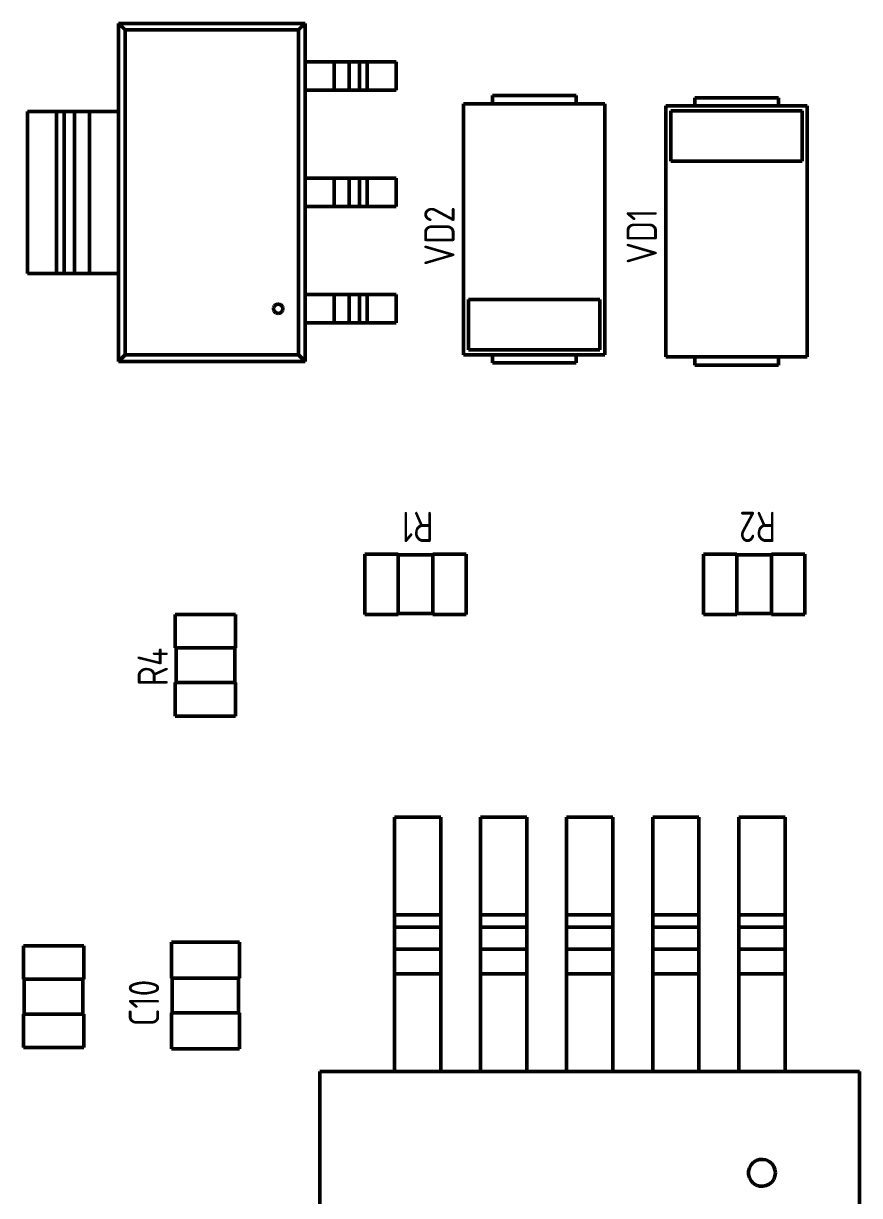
# Paper-space layout 'Layout1' of a CAD drawing. Extents: x -70 to 840, y -1 to 593.
# Drawn here: x 283.26 to 316.32, y 355.55 to 401.89 of the extents above; entities that cross this region are included whole.
import ezdxf

# ---------------------------------------------------------------- set-up
doc = ezdxf.new("R2010")
doc.units = 0
doc.header["$MEASUREMENT"] = 0
doc.layers.add('Основная', color=7, linetype='CONTINUOUS', lineweight=50)
doc.styles.add('GOST type A0', font='', dxfattribs={"oblique": 15, "height": 3.5})
doc.styles.get('GOST type A0').set_extended_font_data('GOST type A')

psp = doc.layouts.get("Layout1")

# ---------------------------------------------------------------- linework, layer by layer
at = {"layer": 'Основная'}
for p, q in [((294.394, 401.889), (287.026, 401.889)), ((287.026, 401.889), (287.026, 398.409)), ((287.026, 388.529), (287.026, 401.889)), ((287.282, 401.635), (287.026, 401.889)), ((294.394, 401.889), (287.026, 401.889)), ((294.394, 401.889), (287.026, 401.889)), ((287.026, 401.889), (287.026, 398.409)), ((287.026, 388.529), (287.026, 401.889)), ((287.282, 401.635), (287.026, 401.889)), ((294.394, 401.889), (287.026, 401.889)), ((294.138, 401.635), (294.394, 401.889)), ((294.138, 401.635), (294.394, 401.889)), ((294.394, 400.365), (294.394, 401.889)), ((294.394, 388.529), (294.394, 401.889)), ((294.394, 400.365), (294.394, 401.889)), ((294.394, 388.529), (294.394, 401.889)), ((287.282, 388.783), (287.282, 401.635)), ((294.138, 401.635), (287.282, 401.635)), ((287.282, 388.783), (287.282, 401.635)), ((294.138, 401.635), (287.282, 401.635)), ((294.138, 388.783), (294.138, 401.635)), ((294.138, 388.783), (294.138, 401.635)), ((298, 400.365), (294.394, 400.365)), ((294.394, 400.365), (295.546, 400.365)), ((298, 400.365), (294.394, 400.365)), ((294.394, 400.365), (295.546, 400.365)), ((295.546, 400.365), (295.704, 400.365)), ((295.546, 399.247), (295.546, 400.365)), ((295.546, 400.365), (295.704, 400.365)), ((295.546, 399.247), (295.546, 400.365)), ((295.704, 400.365), (295.85, 400.365)), ((295.704, 400.365), (295.85, 400.365)), ((295.85, 400.365), (295.976, 400.365)), ((295.85, 400.365), (295.976, 400.365)), ((295.976, 400.365), (296.074, 400.365)), ((295.976, 400.365), (296.074, 400.365)), ((296.074, 400.365), (296.134, 400.365)), ((296.074, 400.365), (296.134, 400.365)), ((296.552, 400.365), (296.134, 400.365)), ((296.134, 399.247), (296.134, 400.365)), ((296.552, 400.365), (296.134, 400.365)), ((296.134, 399.247), (296.134, 400.365)), ((296.552, 400.365), (296.582, 400.365)), ((296.552, 399.247), (296.552, 400.365)), ((296.552, 400.365), (296.582, 400.365)), ((296.552, 399.247), (296.552, 400.365)), ((296.582, 400.365), (296.63, 400.365)), ((296.582, 400.365), (296.63, 400.365)), ((296.63, 400.365), (296.694, 400.365)), ((296.63, 400.365), (296.694, 400.365)), ((296.694, 400.365), (296.768, 400.365)), ((296.694, 400.365), (296.768, 400.365)), ((296.768, 400.365), (296.846, 400.365)), ((296.768, 400.365), (296.846, 400.365)), ((296.846, 400.365), (298, 400.365)), ((296.846, 399.247), (296.846, 400.365)), ((296.846, 400.365), (298, 400.365)), ((296.846, 399.247), (296.846, 400.365)), ((298, 399.247), (298, 400.365)), ((298, 399.247), (298, 400.365)), ((298, 399.247), (298, 400.365)), ((298, 399.247), (298, 400.365)), ((294.394, 395.767), (294.394, 399.247)), ((294.394, 399.247), (298, 399.247)), ((294.394, 399.247), (295.546, 399.247)), ((294.394, 395.767), (294.394, 399.247)), ((294.394, 399.247), (298, 399.247)), ((294.394, 399.247), (295.546, 399.247)), ((295.546, 399.247), (295.704, 399.247)), ((295.546, 399.247), (295.704, 399.247)), ((295.704, 399.247), (295.85, 399.247)), ((295.704, 399.247), (295.85, 399.247)), ((295.85, 399.247), (295.976, 399.247)), ((295.85, 399.247), (295.976, 399.247)), ((295.976, 399.247), (296.074, 399.247)), ((295.976, 399.247), (296.074, 399.247)), ((296.074, 399.247), (296.134, 399.247)), ((296.074, 399.247), (296.134, 399.247)), ((296.552, 399.247), (296.134, 399.247)), ((296.552, 399.247), (296.134, 399.247)), ((296.552, 399.247), (296.582, 399.247)), ((296.552, 399.247), (296.582, 399.247)), ((296.582, 399.247), (296.63, 399.247)), ((296.582, 399.247), (296.63, 399.247)), ((296.63, 399.247), (296.694, 399.247)), ((296.63, 399.247), (296.694, 399.247)), ((296.694, 399.247), (296.768, 399.247)), ((296.694, 399.247), (296.768, 399.247)), ((296.768, 399.247), (296.846, 399.247)), ((296.768, 399.247), (296.846, 399.247)), ((296.846, 399.247), (298, 399.247)), ((296.846, 399.247), (298, 399.247)), ((305.108, 399.034), (301.804, 399.034)), ((301.804, 399.034), (301.804, 398.716)), ((301.804, 399.034), (305.108, 399.034)), ((301.804, 398.716), (301.804, 399.034)), ((305.108, 399.034), (301.804, 399.034)), ((301.804, 399.034), (301.804, 398.716)), ((301.804, 399.034), (305.108, 399.034)), ((301.804, 398.716), (301.804, 399.034)), ((305.108, 398.716), (305.108, 399.034)), ((305.108, 398.716), (305.108, 399.034)), ((305.108, 398.716), (305.108, 399.034)), ((305.108, 398.716), (305.108, 399.034)), ((301.804, 398.716), (300.662, 398.716)), ((300.662, 398.716), (300.662, 388.784)), ((300.662, 388.784), (300.662, 398.716)), ((306.25, 398.716), (300.662, 398.716)), ((301.804, 398.716), (300.662, 398.716)), ((300.662, 398.716), (300.662, 388.784)), ((300.662, 388.784), (300.662, 398.716)), ((306.25, 398.716), (300.662, 398.716)), ((306.25, 398.716), (305.108, 398.716)), ((306.25, 398.716), (305.108, 398.716)), ((306.25, 388.784), (306.25, 398.716)), ((306.25, 388.784), (306.25, 398.716)), ((306.25, 388.784), (306.25, 398.716)), ((306.25, 388.784), (306.25, 398.716)), ((309.804, 398.634), (308.662, 398.634)), ((308.662, 398.634), (308.662, 388.702)), ((308.662, 398.634), (314.25, 398.634)), ((308.662, 398.634), (308.662, 388.702)), ((309.804, 398.634), (308.662, 398.634)), ((308.662, 398.634), (308.662, 388.702)), ((308.662, 398.634), (314.25, 398.634)), ((308.662, 398.634), (308.662, 388.702)), ((313.108, 398.952), (309.804, 398.952)), ((309.804, 398.952), (309.804, 398.634)), ((313.108, 398.952), (309.804, 398.952)), ((309.804, 398.952), (309.804, 398.634)), ((313.108, 398.952), (309.804, 398.952)), ((309.804, 398.952), (309.804, 398.634)), ((313.108, 398.952), (309.804, 398.952)), ((309.804, 398.952), (309.804, 398.634)), ((313.108, 398.634), (313.108, 398.952)), ((313.108, 398.952), (313.108, 398.634)), ((313.108, 398.634), (313.108, 398.952)), ((313.108, 398.952), (313.108, 398.634)), ((314.25, 398.634), (313.108, 398.634)), ((314.25, 398.634), (313.108, 398.634)), ((314.25, 388.702), (314.25, 398.634)), ((314.25, 398.634), (314.25, 388.702)), ((314.25, 388.702), (314.25, 398.634)), ((314.25, 398.634), (314.25, 388.702)), ((287.026, 398.409), (283.42, 398.409)), ((283.42, 398.409), (283.42, 392.009)), ((284.574, 398.409), (283.42, 398.409)), ((283.42, 392.009), (283.42, 398.409)), ((287.026, 398.409), (283.42, 398.409)), ((283.42, 398.409), (283.42, 392.009)), ((284.574, 398.409), (283.42, 398.409)), ((283.42, 392.009), (283.42, 398.409)), ((284.574, 398.409), (284.652, 398.409)), ((284.574, 392.009), (284.574, 398.409)), ((284.574, 398.409), (284.652, 398.409)), ((284.574, 392.009), (284.574, 398.409)), ((284.652, 398.409), (284.726, 398.409)), ((284.652, 398.409), (284.726, 398.409)), ((284.726, 398.409), (284.788, 398.409)), ((284.726, 398.409), (284.788, 398.409)), ((284.788, 398.409), (284.838, 398.409)), ((284.788, 398.409), (284.838, 398.409)), ((284.838, 398.409), (284.868, 398.409)), ((284.838, 398.409), (284.868, 398.409)), ((284.868, 398.409), (285.286, 398.409)), ((284.868, 392.009), (284.868, 398.409)), ((284.868, 398.409), (285.286, 398.409)), ((284.868, 392.009), (284.868, 398.409)), ((285.286, 398.409), (285.346, 398.409)), ((285.286, 392.009), (285.286, 398.409)), ((285.286, 398.409), (285.346, 398.409)), ((285.286, 392.009), (285.286, 398.409)), ((285.346, 398.409), (285.442, 398.409)), ((285.346, 398.409), (285.442, 398.409)), ((285.442, 398.409), (285.57, 398.409)), ((285.442, 398.409), (285.57, 398.409)), ((285.57, 398.409), (285.716, 398.409)), ((285.57, 398.409), (285.716, 398.409)), ((285.716, 398.409), (285.874, 398.409)), ((285.716, 398.409), (285.874, 398.409)), ((287.026, 398.409), (285.874, 398.409)), ((285.874, 392.009), (285.874, 398.409)), ((287.026, 398.409), (285.874, 398.409)), ((285.874, 392.009), (285.874, 398.409)), ((308.86, 398.436), (314.052, 398.436)), ((308.86, 398.436), (308.86, 396.448)), ((308.86, 398.436), (314.052, 398.436)), ((308.86, 398.436), (308.86, 396.448)), ((314.052, 398.436), (314.052, 396.448)), ((314.052, 398.436), (314.052, 396.448)), ((308.86, 396.448), (314.052, 396.448)), ((308.86, 396.448), (314.052, 396.448)), ((298, 395.767), (294.394, 395.767)), ((295.546, 395.767), (294.394, 395.767)), ((298, 395.767), (294.394, 395.767)), ((295.546, 395.767), (294.394, 395.767)), ((295.546, 395.767), (295.704, 395.767)), ((295.546, 394.651), (295.546, 395.767)), ((295.546, 395.767), (295.704, 395.767)), ((295.546, 394.651), (295.546, 395.767)), ((295.704, 395.767), (295.85, 395.767)), ((295.704, 395.767), (295.85, 395.767)), ((295.976, 395.767), (295.85, 395.767)), ((295.976, 395.767), (295.85, 395.767)), ((295.976, 395.767), (296.074, 395.767)), ((295.976, 395.767), (296.074, 395.767)), ((296.074, 395.767), (296.134, 395.767)), ((296.074, 395.767), (296.134, 395.767)), ((296.552, 395.767), (296.134, 395.767)), ((296.134, 394.651), (296.134, 395.767)), ((296.552, 395.767), (296.134, 395.767)), ((296.134, 394.651), (296.134, 395.767)), ((296.552, 395.767), (296.582, 395.767)), ((296.552, 394.651), (296.552, 395.767)), ((296.552, 395.767), (296.582, 395.767)), ((296.552, 394.651), (296.552, 395.767)), ((296.582, 395.767), (296.63, 395.767)), ((296.582, 395.767), (296.63, 395.767)), ((296.63, 395.767), (296.694, 395.767)), ((296.63, 395.767), (296.694, 395.767)), ((296.694, 395.767), (296.768, 395.767)), ((296.694, 395.767), (296.768, 395.767)), ((296.846, 395.767), (296.768, 395.767)), ((296.846, 395.767), (296.768, 395.767)), ((298, 395.767), (296.846, 395.767)), ((296.846, 394.651), (296.846, 395.767)), ((298, 395.767), (296.846, 395.767)), ((296.846, 394.651), (296.846, 395.767)), ((298, 394.651), (298, 395.767)), ((298, 394.651), (298, 395.767)), ((298, 394.651), (298, 395.767)), ((298, 394.651), (298, 395.767)), ((294.394, 391.171), (294.394, 394.651)), ((294.394, 394.651), (298, 394.651)), ((295.546, 394.651), (294.394, 394.651)), ((294.394, 391.171), (294.394, 394.651)), ((294.394, 394.651), (298, 394.651)), ((295.546, 394.651), (294.394, 394.651)), ((295.546, 394.651), (295.704, 394.651)), ((295.546, 394.651), (295.704, 394.651)), ((295.704, 394.651), (295.85, 394.651)), ((295.704, 394.651), (295.85, 394.651)), ((295.976, 394.651), (295.85, 394.651)), ((295.976, 394.651), (295.85, 394.651)), ((295.976, 394.651), (296.074, 394.651)), ((295.976, 394.651), (296.074, 394.651)), ((296.074, 394.651), (296.134, 394.651)), ((296.074, 394.651), (296.134, 394.651)), ((296.552, 394.651), (296.134, 394.651)), ((296.552, 394.651), (296.134, 394.651)), ((296.552, 394.651), (296.582, 394.651)), ((296.552, 394.651), (296.582, 394.651)), ((296.582, 394.651), (296.63, 394.651)), ((296.582, 394.651), (296.63, 394.651)), ((296.63, 394.651), (296.694, 394.651)), ((296.63, 394.651), (296.694, 394.651)), ((296.694, 394.651), (296.768, 394.651)), ((296.694, 394.651), (296.768, 394.651)), ((296.846, 394.651), (296.768, 394.651)), ((296.846, 394.651), (296.768, 394.651)), ((298, 394.651), (296.846, 394.651)), ((298, 394.651), (296.846, 394.651)), ((283.42, 392.009), (287.026, 392.009)), ((284.574, 392.009), (283.42, 392.009)), ((283.42, 392.009), (287.026, 392.009)), ((284.574, 392.009), (283.42, 392.009)), ((284.574, 392.009), (284.652, 392.009)), ((284.574, 392.009), (284.652, 392.009)), ((284.652, 392.009), (284.726, 392.009)), ((284.652, 392.009), (284.726, 392.009)), ((284.726, 392.009), (284.788, 392.009)), ((284.726, 392.009), (284.788, 392.009)), ((284.788, 392.009), (284.838, 392.009)), ((284.788, 392.009), (284.838, 392.009)), ((284.838, 392.009), (284.868, 392.009)), ((284.838, 392.009), (284.868, 392.009)), ((284.868, 392.009), (285.286, 392.009)), ((284.868, 392.009), (285.286, 392.009)), ((285.286, 392.009), (285.346, 392.009)), ((285.286, 392.009), (285.346, 392.009)), ((285.346, 392.009), (285.442, 392.009)), ((285.346, 392.009), (285.442, 392.009)), ((285.442, 392.009), (285.57, 392.009)), ((285.442, 392.009), (285.57, 392.009)), ((285.57, 392.009), (285.716, 392.009)), ((285.57, 392.009), (285.716, 392.009)), ((285.716, 392.009), (285.874, 392.009)), ((285.716, 392.009), (285.874, 392.009)), ((287.026, 392.009), (285.874, 392.009)), ((287.026, 392.009), (285.874, 392.009)), ((287.026, 392.009), (287.026, 388.529)), ((287.026, 392.009), (287.026, 388.529)), ((298, 391.171), (294.394, 391.171)), ((294.394, 391.171), (295.546, 391.171)), ((298, 391.171), (294.394, 391.171)), ((294.394, 391.171), (295.546, 391.171)), ((295.546, 391.171), (295.704, 391.171)), ((295.546, 390.053), (295.546, 391.171)), ((295.546, 391.171), (295.704, 391.171)), ((295.546, 390.053), (295.546, 391.171)), ((295.704, 391.171), (295.85, 391.171)), ((295.704, 391.171), (295.85, 391.171)), ((295.85, 391.171), (295.976, 391.171)), ((295.85, 391.171), (295.976, 391.171)), ((295.976, 391.171), (296.074, 391.171)), ((295.976, 391.171), (296.074, 391.171)), ((296.074, 391.171), (296.134, 391.171)), ((296.074, 391.171), (296.134, 391.171)), ((296.552, 391.171), (296.134, 391.171)), ((296.134, 390.053), (296.134, 391.171)), ((296.552, 391.171), (296.134, 391.171)), ((296.134, 390.053), (296.134, 391.171)), ((296.552, 391.171), (296.582, 391.171)), ((296.552, 390.053), (296.552, 391.171)), ((296.552, 391.171), (296.582, 391.171)), ((296.552, 390.053), (296.552, 391.171)), ((296.582, 391.171), (296.63, 391.171)), ((296.582, 391.171), (296.63, 391.171)), ((296.63, 391.171), (296.694, 391.171)), ((296.63, 391.171), (296.694, 391.171)), ((296.694, 391.171), (296.768, 391.171)), ((296.694, 391.171), (296.768, 391.171)), ((296.768, 391.171), (296.846, 391.171)), ((296.768, 391.171), (296.846, 391.171)), ((296.846, 391.171), (298, 391.171)), ((296.846, 390.053), (296.846, 391.171)), ((296.846, 391.171), (298, 391.171)), ((296.846, 390.053), (296.846, 391.171)), ((298, 390.053), (298, 391.171)), ((298, 390.053), (298, 391.171)), ((298, 390.053), (298, 391.171)), ((298, 390.053), (298, 391.171)), ((293.152, 390.645), (293.168, 390.689)), ((293.152, 390.645), (293.168, 390.689)), ((293.168, 390.689), (293.192, 390.729)), ((293.168, 390.689), (293.192, 390.729)), ((293.192, 390.729), (293.226, 390.761)), ((293.192, 390.729), (293.226, 390.761)), ((293.226, 390.761), (293.266, 390.783)), ((293.226, 390.761), (293.266, 390.783)), ((293.266, 390.783), (293.31, 390.793)), ((293.266, 390.783), (293.31, 390.793)), ((293.31, 390.793), (293.356, 390.793)), ((293.31, 390.793), (293.356, 390.793)), ((293.402, 390.783), (293.356, 390.793)), ((293.402, 390.783), (293.356, 390.793)), ((293.442, 390.761), (293.402, 390.783)), ((293.442, 390.761), (293.402, 390.783)), ((293.476, 390.729), (293.442, 390.761)), ((293.476, 390.729), (293.442, 390.761)), ((293.5, 390.689), (293.476, 390.729)), ((293.5, 390.689), (293.476, 390.729)), ((293.514, 390.645), (293.5, 390.689)), ((293.514, 390.645), (293.5, 390.689)), ((300.86, 388.982), (300.86, 390.97)), ((306.052, 390.97), (300.86, 390.97)), ((300.86, 388.982), (300.86, 390.97)), ((306.052, 390.97), (300.86, 390.97)), ((306.052, 388.982), (306.052, 390.97)), ((306.052, 388.982), (306.052, 390.97)), ((293.15, 390.599), (293.152, 390.645)), ((293.15, 390.599), (293.152, 390.645)), ((293.158, 390.555), (293.15, 390.599)), ((293.158, 390.555), (293.15, 390.599)), ((293.178, 390.513), (293.158, 390.555)), ((293.178, 390.513), (293.158, 390.555)), ((293.208, 390.477), (293.178, 390.513)), ((293.208, 390.477), (293.178, 390.513)), ((293.246, 390.449), (293.208, 390.477)), ((293.246, 390.449), (293.208, 390.477)), ((293.288, 390.433), (293.246, 390.449)), ((293.288, 390.433), (293.246, 390.449)), ((293.334, 390.427), (293.288, 390.433)), ((293.334, 390.427), (293.288, 390.433)), ((293.334, 390.427), (293.38, 390.433)), ((293.334, 390.427), (293.38, 390.433)), ((293.38, 390.433), (293.422, 390.449)), ((293.38, 390.433), (293.422, 390.449)), ((293.422, 390.449), (293.46, 390.477)), ((293.422, 390.449), (293.46, 390.477)), ((293.46, 390.477), (293.49, 390.513)), ((293.46, 390.477), (293.49, 390.513)), ((293.49, 390.513), (293.508, 390.555)), ((293.49, 390.513), (293.508, 390.555)), ((293.508, 390.555), (293.518, 390.599)), ((293.508, 390.555), (293.518, 390.599)), ((293.518, 390.599), (293.514, 390.645)), ((293.518, 390.599), (293.514, 390.645)), ((294.394, 388.529), (294.394, 390.053)), ((294.394, 390.053), (298, 390.053)), ((294.394, 390.053), (295.546, 390.053)), ((294.394, 388.529), (294.394, 390.053)), ((294.394, 390.053), (298, 390.053)), ((294.394, 390.053), (295.546, 390.053)), ((295.546, 390.053), (295.704, 390.053)), ((295.546, 390.053), (295.704, 390.053)), ((295.704, 390.053), (295.85, 390.053)), ((295.704, 390.053), (295.85, 390.053)), ((295.85, 390.053), (295.976, 390.053)), ((295.85, 390.053), (295.976, 390.053)), ((295.976, 390.053), (296.074, 390.053)), ((295.976, 390.053), (296.074, 390.053)), ((296.074, 390.053), (296.134, 390.053)), ((296.074, 390.053), (296.134, 390.053)), ((296.552, 390.053), (296.134, 390.053)), ((296.552, 390.053), (296.134, 390.053)), ((296.552, 390.053), (296.582, 390.053)), ((296.552, 390.053), (296.582, 390.053)), ((296.582, 390.053), (296.63, 390.053)), ((296.582, 390.053), (296.63, 390.053)), ((296.63, 390.053), (296.694, 390.053)), ((296.63, 390.053), (296.694, 390.053)), ((296.694, 390.053), (296.768, 390.053)), ((296.694, 390.053), (296.768, 390.053)), ((296.768, 390.053), (296.846, 390.053)), ((296.768, 390.053), (296.846, 390.053)), ((296.846, 390.053), (298, 390.053)), ((296.846, 390.053), (298, 390.053)), ((306.052, 388.982), (300.86, 388.982)), ((306.052, 388.982), (300.86, 388.982)), ((287.026, 388.529), (287.282, 388.783)), ((287.026, 388.529), (287.282, 388.783)), ((287.026, 388.529), (294.394, 388.529)), ((294.394, 388.529), (287.026, 388.529)), ((287.026, 388.529), (294.394, 388.529)), ((294.394, 388.529), (287.026, 388.529)), ((294.138, 388.783), (287.282, 388.783)), ((294.138, 388.783), (287.282, 388.783)), ((294.394, 388.529), (294.138, 388.783)), ((294.394, 388.529), (294.138, 388.783)), ((300.662, 388.784), (301.804, 388.784)), ((306.25, 388.784), (300.662, 388.784)), ((300.662, 388.784), (301.804, 388.784)), ((306.25, 388.784), (300.662, 388.784)), ((301.804, 388.784), (301.804, 388.466)), ((301.804, 388.466), (301.804, 388.784)), ((301.804, 388.784), (301.804, 388.466)), ((301.804, 388.466), (301.804, 388.784)), ((301.804, 388.466), (305.108, 388.466)), ((301.804, 388.466), (305.108, 388.466)), ((301.804, 388.466), (305.108, 388.466)), ((301.804, 388.466), (305.108, 388.466)), ((305.108, 388.466), (305.108, 388.784)), ((305.108, 388.784), (306.25, 388.784)), ((305.108, 388.466), (305.108, 388.784)), ((305.108, 388.466), (305.108, 388.784)), ((305.108, 388.784), (306.25, 388.784)), ((305.108, 388.466), (305.108, 388.784)), ((308.662, 388.702), (309.804, 388.702)), ((308.662, 388.702), (314.25, 388.702)), ((308.662, 388.702), (309.804, 388.702)), ((308.662, 388.702), (314.25, 388.702)), ((309.804, 388.702), (309.804, 388.384)), ((309.804, 388.702), (309.804, 388.384)), ((309.804, 388.702), (309.804, 388.384)), ((309.804, 388.702), (309.804, 388.384)), ((309.804, 388.384), (313.108, 388.384)), ((313.108, 388.384), (309.804, 388.384)), ((309.804, 388.384), (313.108, 388.384)), ((313.108, 388.384), (309.804, 388.384)), ((313.108, 388.384), (313.108, 388.702)), ((313.108, 388.702), (314.25, 388.702)), ((313.108, 388.702), (313.108, 388.384)), ((313.108, 388.384), (313.108, 388.702)), ((313.108, 388.702), (314.25, 388.702)), ((313.108, 388.702), (313.108, 388.384)), ((298.074, 380.909), (296.754, 380.909)), ((296.754, 380.909), (296.754, 378.521)), ((296.754, 380.909), (296.754, 378.521)), ((298.074, 380.909), (296.754, 380.909)), ((298.074, 380.909), (296.754, 380.909)), ((296.754, 380.909), (296.754, 378.521)), ((296.754, 380.909), (296.754, 378.521)), ((298.074, 380.909), (296.754, 380.909)), ((298.074, 380.875), (298.074, 380.909)), ((298.074, 380.909), (298.074, 378.521)), ((298.074, 380.875), (298.074, 380.909)), ((298.074, 380.909), (298.074, 378.521)), ((299.446, 380.875), (298.074, 380.875)), ((299.446, 380.875), (298.074, 380.875)), ((299.446, 380.875), (298.074, 380.875)), ((299.446, 380.875), (298.074, 380.875)), ((300.766, 380.909), (299.446, 380.909)), ((299.446, 380.909), (299.446, 380.875)), ((299.446, 380.909), (299.446, 378.521)), ((300.766, 380.909), (299.446, 380.909)), ((300.766, 380.909), (299.446, 380.909)), ((299.446, 380.909), (299.446, 380.875)), ((299.446, 380.909), (299.446, 378.521)), ((300.766, 380.909), (299.446, 380.909)), ((300.766, 378.521), (300.766, 380.909)), ((300.766, 380.909), (300.766, 378.521)), ((300.766, 378.521), (300.766, 380.909)), ((300.766, 380.909), (300.766, 378.521)), ((311.466, 380.909), (310.146, 380.909)), ((310.146, 380.909), (310.146, 378.521)), ((310.146, 380.909), (310.146, 378.521)), ((311.466, 380.909), (310.146, 380.909)), ((311.466, 380.909), (310.146, 380.909)), ((310.146, 380.909), (310.146, 378.521)), ((310.146, 380.909), (310.146, 378.521)), ((311.466, 380.909), (310.146, 380.909)), ((311.466, 380.875), (311.466, 380.909)), ((311.466, 380.909), (311.466, 378.521)), ((311.466, 380.875), (311.466, 380.909)), ((311.466, 380.909), (311.466, 378.521)), ((312.838, 380.875), (311.466, 380.875)), ((312.838, 380.875), (311.466, 380.875)), ((312.838, 380.875), (311.466, 380.875)), ((312.838, 380.875), (311.466, 380.875)), ((314.158, 380.909), (312.838, 380.909)), ((312.838, 380.909), (312.838, 380.875)), ((312.838, 380.909), (312.838, 378.521)), ((314.158, 380.909), (312.838, 380.909)), ((314.158, 380.909), (312.838, 380.909)), ((312.838, 380.909), (312.838, 380.875)), ((312.838, 380.909), (312.838, 378.521)), ((314.158, 380.909), (312.838, 380.909)), ((314.158, 378.521), (314.158, 380.909)), ((314.158, 380.909), (314.158, 378.521)), ((314.158, 378.521), (314.158, 380.909)), ((314.158, 380.909), (314.158, 378.521)), ((291.65, 378.519), (289.262, 378.519)), ((289.262, 378.519), (289.262, 377.199)), ((291.65, 378.519), (289.262, 378.519)), ((289.262, 378.519), (289.262, 377.199)), ((291.65, 378.519), (289.262, 378.519)), ((289.262, 378.519), (289.262, 377.199)), ((291.65, 378.519), (289.262, 378.519)), ((289.262, 378.519), (289.262, 377.199)), ((291.65, 377.199), (291.65, 378.519)), ((291.65, 378.519), (291.65, 377.199)), ((291.65, 377.199), (291.65, 378.519)), ((291.65, 378.519), (291.65, 377.199)), ((296.754, 378.521), (298.074, 378.521)), ((298.074, 378.521), (296.754, 378.521)), ((296.754, 378.521), (298.074, 378.521)), ((298.074, 378.521), (296.754, 378.521)), ((298.074, 378.521), (298.074, 378.555)), ((298.074, 378.555), (299.446, 378.555)), ((299.446, 378.555), (298.074, 378.555)), ((298.074, 378.521), (298.074, 378.555)), ((298.074, 378.555), (299.446, 378.555)), ((299.446, 378.555), (298.074, 378.555)), ((299.446, 378.555), (299.446, 378.521)), ((299.446, 378.555), (299.446, 378.521)), ((299.446, 378.521), (300.766, 378.521)), ((300.766, 378.521), (299.446, 378.521)), ((299.446, 378.521), (300.766, 378.521)), ((300.766, 378.521), (299.446, 378.521)), ((310.146, 378.521), (311.466, 378.521)), ((311.466, 378.521), (310.146, 378.521)), ((310.146, 378.521), (311.466, 378.521)), ((311.466, 378.521), (310.146, 378.521)), ((311.466, 378.521), (311.466, 378.555)), ((311.466, 378.555), (312.838, 378.555)), ((312.838, 378.555), (311.466, 378.555)), ((311.466, 378.521), (311.466, 378.555)), ((311.466, 378.555), (312.838, 378.555)), ((312.838, 378.555), (311.466, 378.555)), ((312.838, 378.555), (312.838, 378.521)), ((312.838, 378.555), (312.838, 378.521)), ((312.838, 378.521), (314.158, 378.521)), ((314.158, 378.521), (312.838, 378.521)), ((312.838, 378.521), (314.158, 378.521)), ((314.158, 378.521), (312.838, 378.521)), ((289.262, 377.199), (289.296, 377.199)), ((291.65, 377.199), (289.262, 377.199)), ((289.262, 377.199), (289.296, 377.199)), ((291.65, 377.199), (289.262, 377.199)), ((289.296, 377.199), (289.296, 375.827)), ((289.296, 377.199), (289.296, 375.827)), ((289.296, 377.199), (289.296, 375.827)), ((289.296, 377.199), (289.296, 375.827)), ((291.616, 375.827), (291.616, 377.199)), ((291.616, 377.199), (291.65, 377.199)), ((291.616, 377.199), (291.616, 375.827)), ((291.616, 375.827), (291.616, 377.199)), ((291.616, 377.199), (291.65, 377.199)), ((291.616, 377.199), (291.616, 375.827)), ((289.296, 375.827), (289.262, 375.827)), ((289.262, 375.827), (289.262, 374.507)), ((291.65, 375.827), (289.262, 375.827)), ((289.262, 375.827), (289.262, 374.507)), ((289.296, 375.827), (289.262, 375.827)), ((289.262, 375.827), (289.262, 374.507)), ((291.65, 375.827), (289.262, 375.827)), ((289.262, 375.827), (289.262, 374.507)), ((291.65, 375.827), (291.616, 375.827)), ((291.65, 375.827), (291.616, 375.827)), ((291.65, 374.507), (291.65, 375.827)), ((291.65, 375.827), (291.65, 374.507)), ((291.65, 374.507), (291.65, 375.827)), ((291.65, 375.827), (291.65, 374.507)), ((289.262, 374.507), (291.65, 374.507)), ((291.65, 374.507), (289.262, 374.507)), ((289.262, 374.507), (291.65, 374.507)), ((291.65, 374.507), (289.262, 374.507)), ((299.757, 370.509), (297.927, 370.509)), ((297.927, 370.509), (297.927, 360.451)), ((297.927, 370.509), (297.927, 366.647)), ((299.757, 370.509), (297.927, 370.509)), ((299.757, 370.509), (297.927, 370.509)), ((297.927, 370.509), (297.927, 360.451)), ((297.927, 370.509), (297.927, 366.647)), ((299.757, 370.509), (297.927, 370.509)), ((299.757, 360.451), (299.757, 370.509)), ((299.757, 370.509), (299.757, 366.647)), ((299.757, 360.451), (299.757, 370.509)), ((299.757, 370.509), (299.757, 366.647)), ((303.159, 370.509), (301.331, 370.509)), ((301.331, 370.509), (301.331, 360.451)), ((301.331, 370.509), (301.331, 366.647)), ((303.159, 370.509), (301.331, 370.509)), ((303.159, 370.509), (301.331, 370.509)), ((301.331, 370.509), (301.331, 360.451)), ((301.331, 370.509), (301.331, 366.647)), ((303.159, 370.509), (301.331, 370.509)), ((303.159, 360.451), (303.159, 370.509)), ((303.159, 370.509), (303.159, 366.647)), ((303.159, 360.451), (303.159, 370.509)), ((303.159, 370.509), (303.159, 366.647)), ((306.563, 370.509), (304.735, 370.509)), ((304.735, 370.509), (304.735, 360.451)), ((304.735, 370.509), (304.735, 366.647)), ((306.563, 370.509), (304.735, 370.509)), ((306.563, 370.509), (304.735, 370.509)), ((304.735, 370.509), (304.735, 360.451)), ((304.735, 370.509), (304.735, 366.647)), ((306.563, 370.509), (304.735, 370.509)), ((306.563, 360.451), (306.563, 370.509)), ((306.563, 370.509), (306.563, 366.647)), ((306.563, 360.451), (306.563, 370.509)), ((306.563, 370.509), (306.563, 366.647)), ((309.967, 370.509), (308.139, 370.509)), ((308.139, 370.509), (308.139, 360.451)), ((308.139, 370.509), (308.139, 366.647)), ((309.967, 370.509), (308.139, 370.509)), ((309.967, 370.509), (308.139, 370.509)), ((308.139, 370.509), (308.139, 360.451)), ((308.139, 370.509), (308.139, 366.647)), ((309.967, 370.509), (308.139, 370.509)), ((309.967, 360.451), (309.967, 370.509)), ((309.967, 370.509), (309.967, 366.647)), ((309.967, 360.451), (309.967, 370.509)), ((309.967, 370.509), (309.967, 366.647)), ((313.371, 370.509), (311.541, 370.509)), ((311.541, 370.509), (311.541, 360.451)), ((311.541, 370.509), (311.541, 366.647)), ((313.371, 370.509), (311.541, 370.509)), ((313.371, 370.509), (311.541, 370.509)), ((311.541, 370.509), (311.541, 360.451)), ((311.541, 370.509), (311.541, 366.647)), ((313.371, 370.509), (311.541, 370.509)), ((313.371, 360.451), (313.371, 370.509)), ((313.371, 370.509), (313.371, 366.647)), ((313.371, 360.451), (313.371, 370.509)), ((313.371, 370.509), (313.371, 366.647)), ((297.927, 366.515), (297.927, 366.647)), ((299.757, 366.647), (297.927, 366.647)), ((297.927, 366.515), (297.927, 366.647)), ((299.757, 366.647), (297.927, 366.647)), ((299.757, 366.515), (299.757, 366.647)), ((299.757, 366.515), (299.757, 366.647)), ((301.331, 366.515), (301.331, 366.647)), ((303.159, 366.647), (301.331, 366.647)), ((301.331, 366.515), (301.331, 366.647)), ((303.159, 366.647), (301.331, 366.647)), ((303.159, 366.515), (303.159, 366.647)), ((303.159, 366.515), (303.159, 366.647)), ((304.735, 366.647), (304.735, 366.515)), ((306.563, 366.647), (304.735, 366.647)), ((304.735, 366.647), (304.735, 366.515)), ((306.563, 366.647), (304.735, 366.647)), ((306.563, 366.647), (306.563, 366.515)), ((306.563, 366.647), (306.563, 366.515)), ((308.139, 366.515), (308.139, 366.647)), ((309.967, 366.647), (308.139, 366.647)), ((308.139, 366.515), (308.139, 366.647)), ((309.967, 366.647), (308.139, 366.647)), ((309.967, 366.515), (309.967, 366.647)), ((309.967, 366.515), (309.967, 366.647)), ((311.541, 366.515), (311.541, 366.647)), ((313.371, 366.647), (311.541, 366.647)), ((311.541, 366.515), (311.541, 366.647)), ((313.371, 366.647), (311.541, 366.647)), ((313.371, 366.515), (313.371, 366.647)), ((313.371, 366.515), (313.371, 366.647)), ((297.927, 366.393), (297.927, 366.515)), ((297.927, 366.393), (297.927, 366.515)), ((297.927, 366.287), (297.927, 366.393)), ((297.927, 366.287), (297.927, 366.393)), ((297.927, 366.207), (297.927, 366.287)), ((297.927, 366.207), (297.927, 366.287)), ((297.927, 366.155), (297.927, 366.207)), ((297.927, 366.155), (297.927, 366.207)), ((297.927, 366.155), (297.927, 365.295)), ((299.757, 366.155), (297.927, 366.155)), ((297.927, 366.155), (297.927, 365.295)), ((299.757, 366.155), (297.927, 366.155)), ((299.757, 366.393), (299.757, 366.515)), ((299.757, 366.393), (299.757, 366.515)), ((299.757, 366.287), (299.757, 366.393)), ((299.757, 366.287), (299.757, 366.393)), ((299.757, 366.207), (299.757, 366.287)), ((299.757, 366.207), (299.757, 366.287)), ((299.757, 366.155), (299.757, 366.207)), ((299.757, 366.155), (299.757, 366.207)), ((299.757, 366.155), (299.757, 365.295)), ((299.757, 366.155), (299.757, 365.295)), ((301.331, 366.393), (301.331, 366.515)), ((301.331, 366.393), (301.331, 366.515)), ((301.331, 366.287), (301.331, 366.393)), ((301.331, 366.287), (301.331, 366.393)), ((301.331, 366.207), (301.331, 366.287)), ((301.331, 366.207), (301.331, 366.287)), ((301.331, 366.155), (301.331, 366.207)), ((301.331, 366.155), (301.331, 366.207)), ((301.331, 366.155), (301.331, 365.295)), ((303.159, 366.155), (301.331, 366.155)), ((301.331, 366.155), (301.331, 365.295)), ((303.159, 366.155), (301.331, 366.155)), ((303.159, 366.393), (303.159, 366.515)), ((303.159, 366.393), (303.159, 366.515)), ((303.159, 366.287), (303.159, 366.393)), ((303.159, 366.287), (303.159, 366.393)), ((303.159, 366.207), (303.159, 366.287)), ((303.159, 366.207), (303.159, 366.287)), ((303.159, 366.155), (303.159, 366.207)), ((303.159, 366.155), (303.159, 366.207)), ((303.159, 365.295), (303.159, 366.155)), ((303.159, 365.295), (303.159, 366.155)), ((304.735, 366.393), (304.735, 366.515)), ((304.735, 366.393), (304.735, 366.515)), ((304.735, 366.287), (304.735, 366.393)), ((304.735, 366.287), (304.735, 366.393)), ((304.735, 366.207), (304.735, 366.287)), ((304.735, 366.207), (304.735, 366.287)), ((304.735, 366.155), (304.735, 366.207)), ((304.735, 366.155), (304.735, 366.207)), ((304.735, 366.155), (304.735, 365.295)), ((306.563, 366.155), (304.735, 366.155)), ((304.735, 366.155), (304.735, 365.295)), ((306.563, 366.155), (304.735, 366.155)), ((306.563, 366.393), (306.563, 366.515)), ((306.563, 366.393), (306.563, 366.515)), ((306.563, 366.287), (306.563, 366.393)), ((306.563, 366.287), (306.563, 366.393)), ((306.563, 366.207), (306.563, 366.287)), ((306.563, 366.207), (306.563, 366.287)), ((306.563, 366.155), (306.563, 366.207)), ((306.563, 366.155), (306.563, 366.207)), ((306.563, 366.155), (306.563, 365.295)), ((306.563, 366.155), (306.563, 365.295)), ((308.139, 366.393), (308.139, 366.515)), ((308.139, 366.393), (308.139, 366.515)), ((308.139, 366.287), (308.139, 366.393)), ((308.139, 366.287), (308.139, 366.393)), ((308.139, 366.207), (308.139, 366.287)), ((308.139, 366.207), (308.139, 366.287)), ((308.139, 366.155), (308.139, 366.207)), ((308.139, 366.155), (308.139, 366.207)), ((308.139, 365.295), (308.139, 366.155)), ((309.967, 366.155), (308.139, 366.155)), ((308.139, 365.295), (308.139, 366.155)), ((309.967, 366.155), (308.139, 366.155)), ((309.967, 366.393), (309.967, 366.515)), ((309.967, 366.393), (309.967, 366.515)), ((309.967, 366.287), (309.967, 366.393)), ((309.967, 366.287), (309.967, 366.393)), ((309.967, 366.207), (309.967, 366.287)), ((309.967, 366.207), (309.967, 366.287)), ((309.967, 366.155), (309.967, 366.207)), ((309.967, 366.155), (309.967, 366.207)), ((309.967, 366.155), (309.967, 365.295)), ((309.967, 366.155), (309.967, 365.295)), ((311.541, 366.393), (311.541, 366.515)), ((311.541, 366.393), (311.541, 366.515)), ((311.541, 366.287), (311.541, 366.393)), ((311.541, 366.287), (311.541, 366.393)), ((311.541, 366.207), (311.541, 366.287)), ((311.541, 366.207), (311.541, 366.287)), ((311.541, 366.155), (311.541, 366.207)), ((311.541, 366.155), (311.541, 366.207)), ((311.541, 366.155), (311.541, 365.295)), ((313.371, 366.155), (311.541, 366.155)), ((311.541, 366.155), (311.541, 365.295)), ((313.371, 366.155), (311.541, 366.155)), ((313.371, 366.393), (313.371, 366.515)), ((313.371, 366.393), (313.371, 366.515)), ((313.371, 366.287), (313.371, 366.393)), ((313.371, 366.287), (313.371, 366.393)), ((313.371, 366.207), (313.371, 366.287)), ((313.371, 366.207), (313.371, 366.287)), ((313.371, 366.155), (313.371, 366.207)), ((313.371, 366.155), (313.371, 366.207)), ((313.371, 366.155), (313.371, 365.295)), ((313.371, 366.155), (313.371, 365.295)), ((285.65, 365.417), (283.262, 365.417)), ((283.262, 365.417), (283.262, 364.097)), ((283.262, 364.097), (283.262, 365.417)), ((283.262, 365.417), (285.65, 365.417)), ((285.65, 365.417), (283.262, 365.417)), ((283.262, 365.417), (283.262, 364.097)), ((283.262, 364.097), (283.262, 365.417)), ((283.262, 365.417), (285.65, 365.417)), ((285.65, 364.097), (285.65, 365.417)), ((285.65, 364.097), (285.65, 365.417)), ((285.65, 364.097), (285.65, 365.417)), ((285.65, 364.097), (285.65, 365.417)), ((291.802, 365.57), (289.11, 365.57)), ((289.11, 365.57), (289.11, 364.148)), ((289.11, 364.148), (289.11, 365.57)), ((291.802, 365.57), (289.11, 365.57)), ((291.802, 365.57), (289.11, 365.57)), ((289.11, 365.57), (289.11, 364.148)), ((289.11, 364.148), (289.11, 365.57)), ((291.802, 365.57), (289.11, 365.57)), ((291.802, 364.148), (291.802, 365.57)), ((291.802, 364.148), (291.802, 365.57)), ((291.802, 364.148), (291.802, 365.57)), ((291.802, 364.148), (291.802, 365.57)), ((297.927, 365.193), (297.927, 365.295)), ((299.757, 365.295), (297.927, 365.295)), ((297.927, 365.193), (297.927, 365.295)), ((299.757, 365.295), (297.927, 365.295)), ((297.927, 365.031), (297.927, 365.193)), ((297.927, 365.031), (297.927, 365.193)), ((299.757, 365.193), (299.757, 365.295)), ((299.757, 365.193), (299.757, 365.295)), ((299.757, 365.031), (299.757, 365.193)), ((299.757, 365.031), (299.757, 365.193)), ((301.331, 365.193), (301.331, 365.295)), ((303.159, 365.295), (301.331, 365.295)), ((301.331, 365.193), (301.331, 365.295)), ((303.159, 365.295), (301.331, 365.295)), ((301.331, 365.031), (301.331, 365.193)), ((301.331, 365.031), (301.331, 365.193)), ((303.159, 365.193), (303.159, 365.295)), ((303.159, 365.193), (303.159, 365.295)), ((303.159, 365.031), (303.159, 365.193)), ((303.159, 365.031), (303.159, 365.193)), ((304.735, 365.295), (304.735, 365.193)), ((306.563, 365.295), (304.735, 365.295)), ((304.735, 365.295), (304.735, 365.193)), ((306.563, 365.295), (304.735, 365.295)), ((304.735, 365.031), (304.735, 365.193)), ((304.735, 365.031), (304.735, 365.193)), ((306.563, 365.295), (306.563, 365.193)), ((306.563, 365.295), (306.563, 365.193)), ((306.563, 365.031), (306.563, 365.193)), ((306.563, 365.031), (306.563, 365.193)), ((308.139, 365.193), (308.139, 365.295)), ((309.967, 365.295), (308.139, 365.295)), ((308.139, 365.193), (308.139, 365.295)), ((309.967, 365.295), (308.139, 365.295)), ((308.139, 365.031), (308.139, 365.193)), ((308.139, 365.031), (308.139, 365.193)), ((309.967, 365.193), (309.967, 365.295)), ((309.967, 365.193), (309.967, 365.295)), ((309.967, 365.031), (309.967, 365.193)), ((309.967, 365.031), (309.967, 365.193)), ((311.541, 365.193), (311.541, 365.295)), ((313.371, 365.295), (311.541, 365.295)), ((311.541, 365.193), (311.541, 365.295)), ((313.371, 365.295), (311.541, 365.295)), ((311.541, 365.031), (311.541, 365.193)), ((311.541, 365.031), (311.541, 365.193)), ((313.371, 365.193), (313.371, 365.295)), ((313.371, 365.193), (313.371, 365.295)), ((313.371, 365.031), (313.371, 365.193)), ((313.371, 365.031), (313.371, 365.193)), ((297.927, 364.821), (297.927, 365.031)), ((297.927, 364.821), (297.927, 365.031)), ((297.927, 364.577), (297.927, 364.821)), ((297.927, 364.577), (297.927, 364.821)), ((299.757, 364.821), (299.757, 365.031)), ((299.757, 364.821), (299.757, 365.031)), ((299.757, 364.577), (299.757, 364.821)), ((299.757, 364.577), (299.757, 364.821)), ((301.331, 364.821), (301.331, 365.031)), ((301.331, 364.821), (301.331, 365.031)), ((301.331, 364.577), (301.331, 364.821)), ((301.331, 364.577), (301.331, 364.821)), ((303.159, 365.031), (303.159, 364.821)), ((303.159, 365.031), (303.159, 364.821)), ((303.159, 364.577), (303.159, 364.821)), ((303.159, 364.577), (303.159, 364.821)), ((304.735, 364.821), (304.735, 365.031)), ((304.735, 364.821), (304.735, 365.031)), ((304.735, 364.821), (304.735, 364.577)), ((304.735, 364.821), (304.735, 364.577)), ((306.563, 364.821), (306.563, 365.031)), ((306.563, 364.821), (306.563, 365.031)), ((306.563, 364.821), (306.563, 364.577)), ((306.563, 364.821), (306.563, 364.577)), ((308.139, 365.031), (308.139, 364.821)), ((308.139, 365.031), (308.139, 364.821)), ((308.139, 364.577), (308.139, 364.821)), ((308.139, 364.577), (308.139, 364.821)), ((309.967, 364.821), (309.967, 365.031)), ((309.967, 364.821), (309.967, 365.031)), ((309.967, 364.577), (309.967, 364.821)), ((309.967, 364.577), (309.967, 364.821)), ((311.541, 364.821), (311.541, 365.031)), ((311.541, 364.821), (311.541, 365.031)), ((311.541, 364.577), (311.541, 364.821)), ((311.541, 364.577), (311.541, 364.821)), ((313.371, 364.821), (313.371, 365.031)), ((313.371, 364.821), (313.371, 365.031)), ((313.371, 364.577), (313.371, 364.821)), ((313.371, 364.577), (313.371, 364.821)), ((297.927, 364.313), (297.927, 364.577)), ((297.927, 364.313), (297.927, 364.577)), ((297.927, 364.313), (297.927, 360.451)), ((299.757, 364.313), (297.927, 364.313)), ((297.927, 364.313), (297.927, 360.451)), ((299.757, 364.313), (297.927, 364.313)), ((299.757, 364.313), (299.757, 364.577)), ((299.757, 364.313), (299.757, 364.577)), ((299.757, 364.313), (299.757, 360.451)), ((299.757, 364.313), (299.757, 360.451)), ((301.331, 364.313), (301.331, 364.577)), ((301.331, 364.313), (301.331, 364.577)), ((301.331, 364.313), (301.331, 360.451)), ((303.159, 364.313), (301.331, 364.313)), ((301.331, 364.313), (301.331, 360.451)), ((303.159, 364.313), (301.331, 364.313)), ((303.159, 364.313), (303.159, 364.577)), ((303.159, 364.313), (303.159, 364.577)), ((303.159, 364.313), (303.159, 360.451)), ((303.159, 364.313), (303.159, 360.451)), ((304.735, 364.577), (304.735, 364.313)), ((304.735, 364.577), (304.735, 364.313)), ((304.735, 364.313), (304.735, 360.451)), ((306.563, 364.313), (304.735, 364.313)), ((304.735, 364.313), (304.735, 360.451)), ((306.563, 364.313), (304.735, 364.313)), ((306.563, 364.577), (306.563, 364.313)), ((306.563, 364.577), (306.563, 364.313)), ((306.563, 364.313), (306.563, 360.451)), ((306.563, 364.313), (306.563, 360.451)), ((308.139, 364.313), (308.139, 364.577)), ((308.139, 364.313), (308.139, 364.577)), ((308.139, 364.313), (308.139, 360.451)), ((309.967, 364.313), (308.139, 364.313)), ((308.139, 364.313), (308.139, 360.451)), ((309.967, 364.313), (308.139, 364.313)), ((309.967, 364.313), (309.967, 364.577)), ((309.967, 364.313), (309.967, 364.577)), ((309.967, 364.313), (309.967, 360.451)), ((309.967, 364.313), (309.967, 360.451)), ((311.541, 364.313), (311.541, 364.577)), ((311.541, 364.313), (311.541, 364.577)), ((311.541, 364.313), (311.541, 360.451)), ((313.371, 364.313), (311.541, 364.313)), ((311.541, 364.313), (311.541, 360.451)), ((313.371, 364.313), (311.541, 364.313)), ((313.371, 364.313), (313.371, 364.577)), ((313.371, 364.313), (313.371, 364.577)), ((313.371, 364.313), (313.371, 360.451)), ((313.371, 364.313), (313.371, 360.451)), ((283.262, 364.097), (283.296, 364.097)), ((283.262, 364.097), (285.65, 364.097)), ((283.262, 364.097), (283.296, 364.097)), ((283.262, 364.097), (285.65, 364.097)), ((283.296, 364.097), (283.296, 362.725)), ((283.296, 362.725), (283.296, 364.097)), ((283.296, 364.097), (283.296, 362.725)), ((283.296, 362.725), (283.296, 364.097)), ((285.616, 362.725), (285.616, 364.097)), ((285.616, 364.097), (285.65, 364.097)), ((285.616, 362.725), (285.616, 364.097)), ((285.616, 362.725), (285.616, 364.097)), ((285.616, 364.097), (285.65, 364.097)), ((285.616, 362.725), (285.616, 364.097)), ((289.11, 364.148), (289.148, 364.148)), ((291.802, 364.148), (289.11, 364.148)), ((289.11, 364.148), (289.148, 364.148)), ((291.802, 364.148), (289.11, 364.148)), ((289.148, 364.148), (289.148, 362.776)), ((289.148, 362.776), (289.148, 364.148)), ((289.148, 364.148), (289.148, 362.776)), ((289.148, 362.776), (289.148, 364.148)), ((291.764, 362.776), (291.764, 364.148)), ((291.764, 364.148), (291.802, 364.148)), ((291.764, 362.776), (291.764, 364.148)), ((291.764, 362.776), (291.764, 364.148)), ((291.764, 364.148), (291.802, 364.148)), ((291.764, 362.776), (291.764, 364.148)), ((283.296, 362.725), (283.262, 362.725)), ((283.262, 362.725), (283.262, 361.405)), ((283.262, 361.405), (283.262, 362.725)), ((283.262, 362.725), (285.65, 362.725)), ((283.296, 362.725), (283.262, 362.725)), ((283.262, 362.725), (283.262, 361.405)), ((283.262, 361.405), (283.262, 362.725)), ((283.262, 362.725), (285.65, 362.725)), ((285.65, 362.725), (285.616, 362.725)), ((285.65, 362.725), (285.616, 362.725)), ((285.65, 361.405), (285.65, 362.725)), ((285.65, 361.405), (285.65, 362.725)), ((285.65, 361.405), (285.65, 362.725)), ((285.65, 361.405), (285.65, 362.725)), ((289.148, 362.776), (289.11, 362.776)), ((289.11, 362.776), (289.11, 361.354)), ((289.11, 361.354), (289.11, 362.776)), ((291.802, 362.776), (289.11, 362.776)), ((289.148, 362.776), (289.11, 362.776)), ((289.11, 362.776), (289.11, 361.354)), ((289.11, 361.354), (289.11, 362.776)), ((291.802, 362.776), (289.11, 362.776)), ((291.802, 362.776), (291.764, 362.776)), ((291.802, 362.776), (291.764, 362.776)), ((291.802, 361.354), (291.802, 362.776)), ((291.802, 361.354), (291.802, 362.776)), ((291.802, 361.354), (291.802, 362.776)), ((291.802, 361.354), (291.802, 362.776)), ((283.262, 361.405), (285.65, 361.405)), ((283.262, 361.405), (285.65, 361.405)), ((283.262, 361.405), (285.65, 361.405)), ((283.262, 361.405), (285.65, 361.405)), ((289.11, 361.354), (291.802, 361.354)), ((291.802, 361.354), (289.11, 361.354)), ((289.11, 361.354), (291.802, 361.354)), ((291.802, 361.354), (289.11, 361.354)), ((297.927, 360.451), (294.981, 360.451)), ((294.981, 360.451), (294.981, 338.759)), ((294.981, 360.451), (294.981, 338.759)), ((316.317, 360.451), (294.981, 360.451)), ((297.927, 360.451), (294.981, 360.451)), ((294.981, 360.451), (294.981, 338.759)), ((294.981, 360.451), (294.981, 338.759)), ((316.317, 360.451), (294.981, 360.451)), ((301.331, 360.451), (299.757, 360.451)), ((301.331, 360.451), (299.757, 360.451)), ((304.735, 360.451), (303.159, 360.451)), ((304.735, 360.451), (303.159, 360.451)), ((308.139, 360.451), (306.563, 360.451)), ((308.139, 360.451), (306.563, 360.451)), ((311.541, 360.451), (309.967, 360.451)), ((311.541, 360.451), (309.967, 360.451)), ((316.317, 360.451), (313.371, 360.451)), ((316.317, 360.451), (313.371, 360.451)), ((316.317, 338.759), (316.317, 360.451)), ((316.317, 360.451), (316.317, 338.759)), ((316.317, 338.759), (316.317, 360.451)), ((316.317, 360.451), (316.317, 338.759)), ((312.117, 356.857), (312.025, 356.761)), ((312.117, 356.857), (312.025, 356.761)), ((312.229, 356.929), (312.117, 356.857)), ((312.229, 356.929), (312.117, 356.857)), ((312.357, 356.971), (312.229, 356.929)), ((312.357, 356.971), (312.229, 356.929)), ((312.491, 356.979), (312.357, 356.971)), ((312.491, 356.979), (312.357, 356.971)), ((312.621, 356.955), (312.491, 356.979)), ((312.621, 356.955), (312.491, 356.979)), ((312.743, 356.897), (312.621, 356.955)), ((312.743, 356.897), (312.621, 356.955)), ((312.845, 356.811), (312.743, 356.897)), ((312.845, 356.811), (312.743, 356.897)), ((311.961, 356.643), (311.927, 356.513)), ((311.961, 356.643), (311.927, 356.513)), ((311.927, 356.379), (311.927, 356.513)), ((311.927, 356.379), (311.927, 356.513)), ((311.961, 356.251), (311.927, 356.379)), ((311.961, 356.251), (311.927, 356.379)), ((312.025, 356.761), (311.961, 356.643)), ((312.025, 356.761), (311.961, 356.643)), ((312.925, 356.703), (312.845, 356.811)), ((312.925, 356.703), (312.845, 356.811)), ((312.973, 356.579), (312.925, 356.703)), ((312.973, 356.579), (312.925, 356.703)), ((312.989, 356.447), (312.973, 356.579)), ((312.989, 356.447), (312.973, 356.579)), ((312.989, 356.447), (312.973, 356.315)), ((312.989, 356.447), (312.973, 356.315)), ((312.025, 356.133), (311.961, 356.251)), ((312.025, 356.133), (311.961, 356.251)), ((312.117, 356.035), (312.025, 356.133)), ((312.117, 356.035), (312.025, 356.133)), ((312.229, 355.965), (312.117, 356.035)), ((312.229, 355.965), (312.117, 356.035)), ((312.357, 355.923), (312.229, 355.965)), ((312.357, 355.923), (312.229, 355.965)), ((312.491, 355.915), (312.357, 355.923)), ((312.491, 355.915), (312.357, 355.923)), ((312.621, 355.939), (312.491, 355.915)), ((312.621, 355.939), (312.491, 355.915)), ((312.743, 355.997), (312.621, 355.939)), ((312.743, 355.997), (312.621, 355.939)), ((312.845, 356.081), (312.743, 355.997)), ((312.845, 356.081), (312.743, 355.997)), ((312.925, 356.189), (312.845, 356.081)), ((312.925, 356.189), (312.845, 356.081)), ((312.973, 356.315), (312.925, 356.189)), ((312.973, 356.315), (312.925, 356.189))]:
    psp.add_line(p, q, dxfattribs=at)

# ---------------------------------------------------------------- texts
at = {"layer": 'Основная', "style": 'GOST type A0'}
for s, rotation, p in [('VD2', 90, (300.305, 392.304)), ('VD1', 90, (308.305, 392.376)), ('R1', 180, (299.472, 382.583)), ('R2', 180, (313.018, 382.583)), ('R4', 90, (288.972, 375.684)), ('C10', 90, (288.627, 362.242))]:
    psp.add_text(s, height=1.2, rotation=rotation, dxfattribs=at).set_placement(p)

doc.saveas('drawing.dxf')
